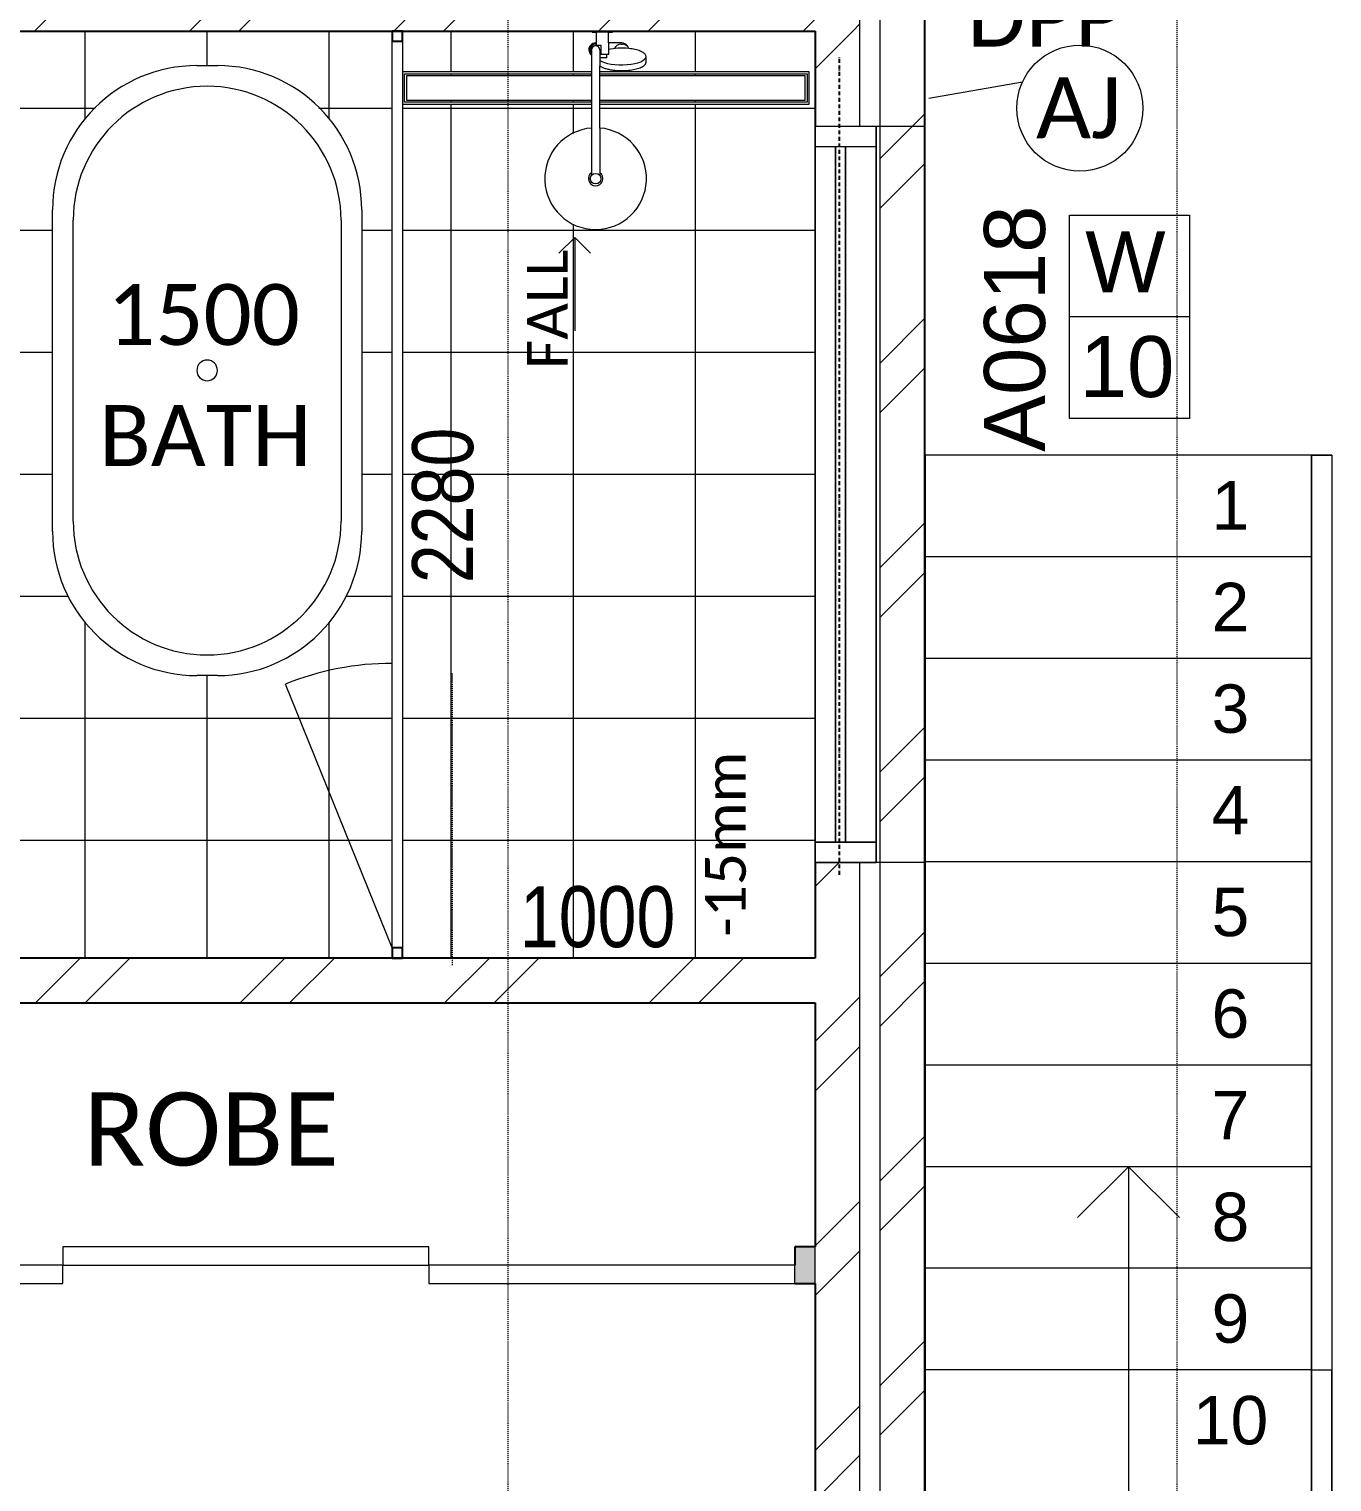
# Model space of a CAD drawing. Header units: millimetres. Extents: x 20072 to 46909, y 1130 to 33990.
# Drawn here: x 37783 to 40985, y 12481 to 16054 of the extents above; entities that cross this region are included whole.
import ezdxf

# ---------------------------------------------------------------- set-up
doc = ezdxf.new("R2010")
doc.units = ezdxf.units.MM
for name, pattern in [('Dash 2_5mm', [5, 2.5, -2.5]), ('Dash Dot 3_8_', [15.875, 9.525, -3.175, 0, -3.175]), ('Overhead', [3.96875, 2.38125, -1.5875])]:
    doc.linetypes.add(name, pattern=pattern)
for name, color, linetype, lineweight in [('A-ANNO-IDEN', 131, 'Continuous', 9), ('A-ANNO-NOTE', 131, 'Continuous', 9), ('A-AREA-IDEN', 2, 'Continuous', 9), ('A-DETL', 90, 'Continuous', 9), ('A-DETL-THIN', 151, 'Continuous', 9), ('A-DOOR', 31, 'Continuous', 9), ('A-FLOR-HRAL', 11, 'Continuous', 9), ('A-FLOR-PATT', 8, 'Continuous', 9), ('A-GENM', 13, 'Continuous', 9), ('A-GLAZ-IDEN', 152, 'Continuous', 9), ('A-WALL', 113, 'Continuous', 9), ('A-WALL-PATT', 111, 'Continuous', 25), ('G-ANNO-TEXT', 231, 'Continuous', 9), ('I-WALL', 2, 'Continuous', 9), ('P-SANR-FIXT', 6, 'Continuous', 9), ('S-STRS', 31, 'Continuous', 9), ('S-STRS-ANNO', 31, 'Continuous', 9)]:
    doc.layers.add(name, color=color, linetype=linetype, lineweight=lineweight)
doc.styles.add('Arial', font='arial.ttf', dxfattribs={"height": 119.0625})
doc.styles.add('Arial Narrow', font='ARIALN.TTF', dxfattribs={"height": 150})
doc.styles.add('Arial_1', font='arial.ttf', dxfattribs={"height": 150})
doc.styles.add('Calibri', font='calibri.ttf', dxfattribs={"height": 100})
doc.styles.add('Calibri_1', font='calibri.ttf', dxfattribs={"height": 150})
doc.styles.add('Calibri_2', font='calibri.ttf', dxfattribs={"height": 180})
pattern_1 = [(45, (0, 0), (-251.4472, 251.4472), []), (45, (0, 381), (-251.4472, 251.4472), [])]

# ---------------------------------------------------------------- blocks, each defined once
blk = doc.blocks.new('M_Tub-Free Standing-3D - 1570-2592575-2_ MID GROUND FLOOR')
at = {"layer": 'P-SANR-FIXT'}
for p, q in [((-25.4, 750), (25.4, 750)), ((-380, -395.4), (-380, 395.4)), ((380, 395.4), (380, -395.4)), ((-329.2, -370), (-329.2, 370)), ((329.2, 370), (329.2, -370)), ((25.4, -750), (-25.4, -750))]:
    blk.add_line(p, q, dxfattribs=at)
for centre, radius, start, end in [((-25.4, 395.4), 354.6, 90, 180), ((25.4, 395.4), 354.6, 360, 90), ((0, 370), 329.2, 0, 180), ((0, 0.4), 25.4, 360, 180), ((0, 0.4), 25.4, 180, 360), ((0, -370), 329.2, 180, 360), ((-25.4, -395.4), 354.6, 180, 270), ((25.4, -395.4), 354.6, 270, 0)]:
    blk.add_arc(centre, radius, start, end, dxfattribs=at)
blk = doc.blocks.new('3 panel robe door _stretchable_ - 2400-2340459-2_ MID GROUND FLOOR')
at = {"layer": 'A-DOOR', "lineweight": 18}
for p, q in [((-458.2, 45), (-1358.2, 45)), ((-1358.2, 45), (-1358.2, 0)), ((-458.2, 0), (-458.2, 45)), ((1341.8, 45), (441.8, 45)), ((441.8, 45), (441.8, 0)), ((1341.8, 0), (1341.8, 45)), ((-1358.2, 0), (-458.2, 0)), ((441.8, 0), (-458.2, 0)), ((-458.2, 0), (-458.2, -45)), ((441.8, -45), (441.8, 0)), ((441.8, 0), (1341.8, 0)), ((-458.2, -45), (441.8, -45))]:
    blk.add_line(p, q, dxfattribs=at)
blk = doc.blocks.new('Top Rail Type - Top Rail_Internal_-1594673-2_ MID GROUND FLOOR')
at = {"layer": 'A-FLOR-HRAL'}
for p, q in [((40935, 15006.6), (40985, 15006.6)), ((40935, 12756.6), (40935, 15006.6)), ((40985, 15006.6), (40985, 12756.6)), ((40935, 12756.6), (40985, 12756.6)), ((40935, 12256.6), (40935, 12756.6)), ((40985, 12756.6), (40985, 12256.6))]:
    blk.add_line(p, q, dxfattribs=at)
blk = doc.blocks.new('Top Rail Type - Top Rail_Internal_-V1-2_ MID GROUND FLOOR')
at = {"layer": 'A-FLOR-HRAL'}
for p, q in [((40985, 15006.6), (40935, 15006.6)), ((40935, 15006.6), (40935, 12756.6)), ((40985, 15006.6), (40985, 12756.6)), ((40935, 12756.6), (40935, 12256.6)), ((40985, 12756.6), (40985, 12256.6))]:
    blk.add_line(p, q, dxfattribs=at)
blk = doc.blocks.new('HH Shower - Wincrest Shower-2580500-2_ MID GROUND FLOOR')
at = {"layer": 'A-GENM'}
for p, q in [((507.6, -551.3), (546.5, -512.5)), ((507.6, -551.3), (737.6, -551.3)), ((507.6, -551.3), (546.5, -590.2)), ((25, -975), (2255, -975)), ((2255, -1000), (25, -1000)), ((2255, -1000), (1606, -1262.2))]:
    blk.add_line(p, q, dxfattribs=at)
at = {"layer": 'A-GENM', "lineweight": 25}
for p, q in [((25, -975), (0, -975)), ((0, -975), (0, -1000)), ((0, -1000), (25, -1000)), ((25, -1000), (25, -975)), ((2280, -975), (2255, -975)), ((2255, -975), (2255, -1000)), ((2255, -1000), (2280, -1000)), ((2280, -1000), (2280, -975))]:
    blk.add_line(p, q, dxfattribs=at)
at = {"layer": 'A-GENM'}
blk.add_arc((2255, -1000), 700, 180, 202, dxfattribs=at)
at = {"layer": 'P-SANR-FIXT'}
for p, q in [((76.6, -376), (62.6, -376)), ((3, -458.7), (0, -458.7)), ((0, -458.7), (0, -508.7)), ((3, -468.6), (3, -458.7)), ((29.2, -435.3), (29.2, -468.6)), ((32.3, -438.3), (32.3, -433.7)), ((29.2, -468.6), (3, -468.6)), ((3, -468.8), (3, -498.8)), ((3, -508.7), (3, -498.8)), ((3, -498.8), (29.2, -498.8)), ((29.2, -468.6), (58, -468.6)), ((29.2, -498.8), (35.5, -498.8)), ((29.2, -498.8), (29.2, -500.1)), ((57, -486.1), (35.5, -486.1)), ((35.5, -486.1), (35.5, -500.2)), ((46, -490), (85.6, -490)), ((57, -490), (57, -486.1)), ((58, -468.6), (58, -473.6)), ((58, -473.6), (58, -490)), ((58, -473.6), (65.4, -473.6)), ((65.4, -473.6), (65.4, -490)), ((238.4, -490), (85.6, -490)), ((238, -490), (354.7, -490)), ((0, -508.7), (3, -508.7)), ((46, -510), (59.4, -510)), ((59.4, -510), (238.4, -510)), ((238, -510), (354.7, -510))]:
    blk.add_line(p, q, dxfattribs=at)
blk.add_circle((363, -500), 13, dxfattribs=at)
for centre, radius, start, end in [((363, -500), 125, 0, 175.4114), ((46.1, -435.6), 16.8, 125.946, 178.7435), ((49.5, -434.4), 17.2, 123.9248, 177.8425), ((46.8, -438.1), 19.3, 111.1479, 123.5144), ((49.5, -434.4), 17.2, 112.4077, 123.9248), ((49.5, -437.6), 17.2, 182.1575, 247.8425), ((46, -500), 16.8, 180.288, 271.942), ((46, -500), 14, 174.8775, 314.4153), ((46.3, -500.2), 10.7, 180, 293.5428), ((46, -500), 9.98, 90, 270), ((363, -500), 125, 184.5886, 360), ((363, -500), 17.8, 214.1289, 145.8711), ((46, -500), 16.8, 271.942, 323.3436)]:
    blk.add_arc(centre, radius, start, end, dxfattribs=at)
for start_param, end_param in [(3.591052, 6.283185), (1.274398, 2.14818)]:
    blk.add_ellipse((62.6, -436), major_axis=(0, 60), ratio=0.34202, start_param=start_param, end_param=end_param, dxfattribs=at)
for points, knots in [([(62.6, -376), (61.6, -376), (59.6, -376.4), (56.8, -378.2), (54.1, -381.1), (51.5, -385.2), (49.2, -390.3), (46.4, -398.2), (44.3, -407.8), (43.2, -415.7), (42.9, -418.5)], [0, 0, 0, 0, 0.111111, 0.222222, 0.333333, 0.444444, 0.555556, 0.666667, 0.888889, 1, 1, 1, 1]), ([(97.2, -436), (97.2, -433.1), (97, -427.4), (96.2, -416.2), (94.1, -403.1), (90.3, -390), (84.5, -379.1), (79.6, -376), (76.6, -376)], [0, 0, 0, 0, 0.090909, 0.181818, 0.363636, 0.545455, 0.727273, 1, 1, 1, 1])]:
    blk.add_open_spline(points, degree=3, knots=knots, dxfattribs=at)
blk.add_open_spline([(85.6, -490), (86.8, -488.3), (88.9, -484.5), (91.8, -477), (94.1, -468.1), (95.9, -458), (96.9, -447.2), (97.2, -439.8), (97.2, -436)], degree=3, dxfattribs=at)
blk = doc.blocks.new('tile grate - 1000x80-2206945-2_ MID GROUND FLOOR')
at = {"layer": 'P-SANR-FIXT'}
h = blk.add_hatch(dxfattribs=at)
h.set_pattern_fill('FP_6', color=256, style=0, pattern_type=2)
h.set_pattern_definition([(90, (15761.87, -39200.45), (-300, 2e-14), [])])
h.paths.add_polyline_path([(-117.6, -35), (-177.6, -35), (-177.6, -490), (-117.6, -490), (-117.6, -151.6)])
h.paths.add_polyline_path([(-117.6, -15), (-117.6, 490), (-177.6, 490), (-177.6, -15)])
for p, q in [((-107.6, 500), (-187.6, 500)), ((-187.6, 500), (-187.6, -15)), ((-182.6, -15), (-182.6, 495)), ((-182.6, 495), (-112.6, 495)), ((-117.6, 490), (-177.6, 490)), ((-177.6, 490), (-177.6, -15)), ((-117.6, -15), (-117.6, 490)), ((-112.6, 495), (-112.6, -15)), ((-107.6, -15), (-107.6, 500)), ((-187.6, -35), (-187.6, -500)), ((-182.6, -495), (-182.6, -35)), ((-177.6, -35), (-177.6, -490)), ((-117.6, -490), (-117.6, -35)), ((-112.6, -35), (-112.6, -495)), ((-107.6, -500), (-107.6, -35)), ((-112.6, -495), (-182.6, -495)), ((-177.6, -490), (-117.6, -490))]:
    blk.add_line(p, q, dxfattribs=at)
blk = doc.blocks.new('FIXED MOULDING ON AND OFF - A0618-2008251-2_ MID GROUND FLOOR')
at = {"layer": 'A-DETL-THIN'}
for p, q in [((-905, 135), (-905, -135)), ((-905, 135), (-905, -135)), ((905, 135), (-905, 135)), ((-905, 135), (905, 135)), ((905, 135), (905, -135)), ((905, 135), (905, -135)), ((905, 15), (-905, 15)), ((-905, 15), (905, 15)), ((-905, 15), (-905, -135)), ((-905, 15), (-905, -135)), ((855, 15), (-855, 15)), ((-855, 15), (855, 15)), ((-855, 15), (-855, -135)), ((-855, 15), (-855, -135)), ((855, -135), (855, 15)), ((855, 15), (855, -135)), ((905, -135), (905, 15)), ((905, 15), (905, -135)), ((855, -60), (-855, -60)), ((-855, -60), (855, -60)), ((-855, -60), (-855, -85)), ((-855, -60), (-855, -85)), ((855, -85), (855, -60)), ((855, -60), (855, -85)), ((855, -85), (-855, -85)), ((-855, -85), (855, -85)), ((-905, -135), (905, -135)), ((905, -135), (-905, -135)), ((905, -135), (-905, -135)), ((-905, -135), (905, -135)), ((855, -135), (-855, -135)), ((-855, -135), (855, -135))]:
    blk.add_line(p, q, dxfattribs=at)
blk = doc.blocks.new('Window Tag_ right_BRICK_ - Window Tag_CB right 2-2133642-2_ MID GROUND FLOOR')
at = {"layer": 'A-GLAZ-IDEN'}
for p, q in [((-1.371, 2.651), (1.576, 2.651)), ((-1.371, -2.349), (-1.371, 2.651)), ((1.576, 2.651), (1.576, -2.349)), ((1.576, 0.151), (-1.371, 0.151)), ((1.576, -2.349), (-1.371, -2.349))]:
    blk.add_line(p, q, dxfattribs=at)

msp = doc.modelspace()

# ---------------------------------------------------------------- hatches: boundary and pattern name
at = {"layer": 'A-FLOR-PATT'}
h = msp.add_hatch(dxfattribs=at)
h.set_pattern_fill('FP_3', color=256, style=0, pattern_type=2)
h.set_pattern_definition([(0, (37920.45, 14659.46), (0, 300), []), (90, (37920.45, 14659.46), (-300, 2e-14), [])])
h.paths.add_polyline_path([(35875.4, 13079.5), (36142.9, 13079.5), (36146.6, 13161.7), (36152.5, 13214.2), (36159.7, 13230.4), (36173.1, 13242.1), (36190.6, 13246.9), (36205.9, 13247.2), (36205.2, 13265.4), (36204.5, 13273.2), (36196.9, 13299.5), (36191.7, 13299.5), (36147.4, 13431), (36137.2, 13474), (36135.5, 13501.1), (36135.7, 13532.7), (36140, 13563.2), (36145.9, 13588.3), (36160.8, 13628.4), (36165.8, 13638.4), (36195.1, 13683.8), (36223.6, 13712), (36254.4, 13730.1), (36266.6, 13735.4), (36290.1, 13742.1), (36310.1, 13745.4), (36325.4, 13746.3), (36352.6, 13743.9), (36379.9, 13736.8), (36391.9, 13732.6), (36423.8, 13714.2), (36433.6, 13706.8), (36444.1, 13696), (36462.1, 13675.6), (36489.6, 13629.8), (36502.7, 13595.1), (36507.1, 13582.1), (36512.4, 13555.4), (36515.7, 13527.8), (36514.6, 13488.3), (36512.2, 13467.9), (36497.4, 13410.2), (36458.8, 13299.5), (36453.6, 13298.5), (36450.4, 13289.2), (36446.4, 13273.2), (36445, 13247.2), (36464.7, 13245.7), (36480.2, 13240.5), (36493.4, 13227.8), (36499.6, 13211), (36506.4, 13128.2), (36507.9, 13079.5), (36775.4, 13079.5), (36775.4, 13769.5), (38675.4, 13769.5), (38675.4, 16049.5), (37575.4, 16049.5), (37575.4, 15549.5), (35875.4, 15549.5), (35875.4, 13383.2)])
h.paths.add_polyline_path([(36186.7, 13207.9), (36186, 13208.9), (36186, 13208.2)])
h.paths.add_polyline_path([(36189.8, 13211.1), (36190.3, 13211.9), (36189.8, 13211.4)])
h.paths.add_polyline_path([(39714.9, 13769.5), (39714.9, 16049.5), (39216.7, 16049.5), (39216.7, 16046.5), (39206.8, 16046.5), (39207.6, 16020.2), (39244, 16019.7), (39250.8, 16016.1), (39257, 16006.5), (39272.3, 16004.1), (39285, 16000.3), (39294.1, 15995.4), (39297.1, 15992.6), (39299.4, 15986.9), (39299.4, 15972.8), (39297, 15967), (39289.9, 15961.7), (39278.7, 15957.3), (39264.4, 15954.1), (39248, 15952.5), (39225.5, 15952.9), (39206.8, 15955.6), (39191.2, 15960.6), (39185.4, 15963.9), (39185.4, 15949.5), (39700.4, 15949.5), (39700.4, 15869.5), (39185.4, 15869.5), (39185.4, 15811.1), (39216.6, 15804.5), (39245, 15790.3), (39269, 15769.4), (39287.9, 15740.3), (39297.6, 15713.1), (39300.3, 15681.5), (39295, 15650.1), (39282, 15621.1), (39262, 15596.3), (39236.5, 15577.4), (39207, 15565.5), (39175.4, 15561.5), (39143.9, 15565.5), (39114.4, 15577.4), (39088.8, 15596.3), (39068.9, 15621.1), (39055.9, 15650.1), (39050.5, 15681.5), (39053.3, 15713.1), (39064, 15743.1), (39081.9, 15769.4), (39105.9, 15790.3), (39134.3, 15804.5), (39165.4, 15811.1), (39165.4, 15869.5), (38700.4, 15869.5), (38700.4, 13769.5)])
h.paths.add_polyline_path([(38245.8, 14464.5), (38195, 14464.5), (38133.5, 14469.9), (38073.8, 14485.8), (38017.7, 14512), (37967.1, 14547.4), (37923.4, 14591.1), (37888, 14641.8), (37861.8, 14697.8), (37845.8, 14757.5), (37840.4, 14819.1), (37840.4, 15609.9), (37845.8, 15671.4), (37861.8, 15731.1), (37888, 15787.2), (37923.4, 15837.8), (37967.1, 15881.5), (38017.7, 15917), (38073.8, 15943.1), (38133.5, 15959.1), (38195, 15964.5), (38245.8, 15964.5), (38307.4, 15959.1), (38367.1, 15943.1), (38423.1, 15917), (38473.8, 15881.5), (38518.6, 15836.2), (38552.9, 15787.2), (38579.1, 15731.1), (38595.1, 15671.4), (38600.4, 15609.9), (38600.4, 14819.1), (38595.1, 14757.5), (38579.1, 14697.8), (38552.9, 14641.8), (38517.5, 14591.1), (38473.8, 14547.4), (38423.1, 14512), (38367.1, 14485.8), (38307.4, 14469.9)])
h.paths.add_polyline_path([(37710.4, 14679.5), (37630.4, 14679.5), (37630.4, 14759.5), (37710.4, 14759.5), (37710.4, 14684.5)])
h.paths.add_polyline_path([(37705.4, 14684.5), (37705.4, 14754.5), (37635.4, 14754.5), (37635.4, 14684.5), (37700.4, 14684.5)])
h.paths.add_polyline_path([(37700.4, 14689.5), (37640.4, 14689.5), (37640.4, 14749.5), (37700.4, 14749.5)])
h.paths.add_polyline_path([(39695.4, 15874.5), (39695.4, 15944.5), (39185.4, 15944.5), (39185.4, 15939.5), (39690.4, 15939.5), (39690.4, 15879.5), (39185.4, 15879.5), (39185.4, 15874.5), (39690.4, 15874.5)])
h.paths.add_polyline_path([(38710.4, 15874.5), (39165.4, 15874.5), (39165.4, 15879.5), (38710.4, 15879.5), (38710.4, 15939.5), (39165.4, 15939.5), (39165.4, 15944.5), (38705.4, 15944.5), (38705.4, 15874.5)])
h.paths.add_polyline_path([(38872.1, 15949.5), (39165.4, 15949.5), (39165.4, 15990), (39160.6, 15995.7), (39158.7, 16002.9), (39160.2, 16010.3), (39164.8, 16016.4), (39168, 16018.5), (39176.7, 16020.2), (39176.7, 16046.5), (39166.7, 16046.5), (39166.7, 16049.5), (38700.4, 16049.5), (38700.4, 15949.5), (38710.4, 15949.5)])
at = {"layer": 'A-WALL-PATT', "lineweight": 9}
h = msp.add_hatch(dxfattribs=at)
h.set_pattern_fill('FP_1', color=256, style=0, pattern_type=2)
h.set_pattern_definition(pattern_1)
h.paths.add_polyline_path([(39984.9, 9589.5), (39984.9, 16209.5), (39874.9, 16209.5), (39874.9, 9589.5)])
h = msp.add_hatch(dxfattribs=at)
h.set_pattern_fill('FP_1', color=256, style=0, pattern_type=2)
h.set_pattern_definition(pattern_1)
h.paths.add_polyline_path([(39310.4, 16049.5), (39310.4, 16159.5), (35875.4, 16159.5), (35875.4, 16049.5), (39225.5, 16049.5)])
h = msp.add_hatch(dxfattribs=at)
h.set_pattern_fill('FP_1', color=256, style=0, pattern_type=2)
h.set_pattern_definition(pattern_1)
h.paths.add_polyline_path([(39824.9, 16049.5), (39824.9, 16159.5), (39310.4, 16159.5), (39310.4, 16049.5), (39714.9, 16049.5)])
h = msp.add_hatch(dxfattribs=at)
h.set_pattern_fill('FP_1', color=256, style=0, pattern_type=2)
h.set_pattern_definition(pattern_1)
h.paths.add_polyline_path([(39714.9, 9749.5), (39824.9, 9749.5), (39824.9, 14004.5), (39714.9, 14004.5), (39714.9, 9859.5)])
h.paths.add_polyline_path([(39816.6, 15814.5), (39824.9, 15814.5), (39824.9, 16049.5), (39714.9, 16049.5), (39714.9, 15814.5), (39816.4, 15814.5)])
h = msp.add_hatch(dxfattribs=at)
h.set_pattern_fill('FP_1', color=256, style=0, pattern_type=2)
h.set_pattern_definition(pattern_1)
h.paths.add_polyline_path([(36885.4, 13659.5), (39714.9, 13659.5), (39714.9, 13769.5), (36885.4, 13769.5)])
h = msp.add_hatch(color=256, dxfattribs=at)
h.paths.add_polyline_path([(39665.4, 12969.5), (39714.9, 12969.5), (39714.9, 13059.5), (39665.4, 13059.5), (39665.4, 13014.5)])
h.paths.add_polyline_path([(36965.4, 12969.5), (36965.4, 13059.5), (36885.4, 13059.5), (36885.4, 12969.5)])

# ---------------------------------------------------------------- linework, layer by layer
at = {"layer": 'A-DETL', "linetype": 'Dash 2_5mm'}
for p, q in [((40605.4, 8974.5), (40605.4, 16939.5)), ((38960.4, 8974.5), (38960.4, 16914.5)), ((38822.6, 14469.5), (38822.6, 13749.5))]:
    msp.add_line(p, q, dxfattribs=at)
at = {"layer": 'A-DETL', "linetype": 'Dash Dot 3_8_', "lineweight": 25}
msp.add_line((39774.9, 13974.5), (39774.9, 15984.5), dxfattribs=at)
at = {"layer": 'A-DETL'}
msp.add_line((39994.9, 15884.5), (40225.1, 15925), dxfattribs=at)
msp.add_circle((40365.7, 15860), 155, dxfattribs=at)
at = {"layer": 'A-WALL', "lineweight": 25}
for p, q in [((39984.9, 9589.5), (39984.9, 16319.5)), ((35875.4, 16049.5), (39166.7, 16049.5)), ((39216.7, 16049.5), (39714.9, 16049.5)), ((39714.9, 16049.5), (39714.9, 15814.5)), ((39714.9, 14004.5), (39714.9, 13769.5)), ((39714.9, 13769.5), (36775.4, 13769.5)), ((36885.4, 13659.5), (39714.9, 13659.5)), ((39714.9, 13659.5), (39714.9, 13059.5)), ((39714.9, 12969.5), (39714.9, 9859.5))]:
    msp.add_line(p, q, dxfattribs=at)
at = {"layer": 'A-WALL'}
for p, q in [((39874.9, 9699.5), (39874.9, 16209.5)), ((39824.9, 15814.5), (39824.9, 16159.5)), ((39824.9, 9749.5), (39824.9, 14004.5)), ((39714.9, 12969.5), (39714.9, 13059.5))]:
    msp.add_line(p, q, dxfattribs=at)
at = {"layer": 'I-WALL', "lineweight": 25}
for p, q in [((39714.9, 13059.5), (39665.4, 13059.5)), ((39665.4, 13059.5), (39665.4, 13014.5)), ((39665.4, 12969.5), (39714.9, 12969.5))]:
    msp.add_line(p, q, dxfattribs=at)
at = {"layer": 'S-STRS'}
for p, q in [((40935, 15006.6), (39985.4, 15006.6)), ((39985.4, 15006.6), (39985.4, 14756.6)), ((40985.4, 15006.6), (40985.4, 14756.6)), ((39985.4, 14756.6), (39985.4, 14506.6)), ((40935, 14756.6), (39985.4, 14756.6)), ((40985.4, 14756.6), (40985.4, 14506.6)), ((39985.4, 14506.6), (39985.4, 14256.6)), ((40935, 14506.6), (39985.4, 14506.6)), ((40985.4, 14506.6), (40985.4, 14256.6)), ((39985.4, 14256.6), (39985.4, 14006.6)), ((40935, 14256.6), (39985.4, 14256.6)), ((40985.4, 14256.6), (40985.4, 14006.6)), ((39985.4, 14006.6), (39985.4, 13756.6)), ((40935, 14006.6), (39985.4, 14006.6)), ((40985.4, 14006.6), (40985.4, 13756.6)), ((39985.4, 13756.6), (39985.4, 13506.6)), ((40935, 13756.6), (39985.4, 13756.6)), ((40985.4, 13756.6), (40985.4, 13506.6)), ((39985.4, 13506.6), (39985.4, 13256.6)), ((40935, 13506.6), (39985.4, 13506.6)), ((40985.4, 13506.6), (40985.4, 13256.6)), ((39985.4, 13256.6), (39985.4, 13006.6)), ((40935, 13256.6), (39985.4, 13256.6)), ((40985.4, 13256.6), (40985.4, 13006.6)), ((39985.4, 13006.6), (39985.4, 12756.6)), ((40935, 13006.6), (39985.4, 13006.6)), ((40985.4, 13006.6), (40985.4, 12756.6)), ((39985.4, 12756.6), (39985.4, 12006.6)), ((40935, 12756.6), (39985.4, 12756.6)), ((40985.4, 12006.6), (40985.4, 12756.6))]:
    msp.add_line(p, q, dxfattribs=at)
at = {"layer": 'S-STRS', "linetype": 'Overhead'}
for p, q in [((40935, 15006.6), (39985.4, 15006.6)), ((40935, 14756.6), (39985.4, 14756.6)), ((40935, 14506.6), (39985.4, 14506.6)), ((40935, 14256.6), (39985.4, 14256.6)), ((40935, 14006.6), (39985.4, 14006.6)), ((40935, 13756.6), (39985.4, 13756.6)), ((40935, 13506.6), (39985.4, 13506.6)), ((40935, 13256.6), (39985.4, 13256.6)), ((40935, 13006.6), (39985.4, 13006.6)), ((40935, 12756.6), (39985.4, 12756.6))]:
    msp.add_line(p, q, dxfattribs=at)
at = {"layer": 'S-STRS-ANNO'}
for p, q in [((40485.4, 13256.6), (40360.4, 13131.6)), ((40485.4, 13256.6), (40485.4, 13006.6)), ((40485.4, 13256.6), (40610.4, 13131.6)), ((40485.4, 13006.6), (40485.4, 12756.6)), ((40485.4, 12756.6), (40485.4, 12006.6))]:
    msp.add_line(p, q, dxfattribs=at)

# ---------------------------------------------------------------- block references
at = {"layer": 'A-DETL-THIN', "rotation": 269.9999999999999}
msp.add_blockref('FIXED MOULDING ON AND OFF - A0618-2008251-2_ MID GROUND FLOOR', (39849.9, 14909.5), dxfattribs=at)
at = {"layer": 'A-DOOR', "rotation": 180}
msp.add_blockref('3 panel robe door _stretchable_ - 2400-2340459-2_ MID GROUND FLOOR', (38307.3, 13014.5), dxfattribs=at)
at = {"layer": 'A-FLOR-HRAL'}
for name in ['Top Rail Type - Top Rail_Internal_-1594673-2_ MID GROUND FLOOR', 'Top Rail Type - Top Rail_Internal_-V1-2_ MID GROUND FLOOR']:
    msp.add_blockref(name, (0, 0), dxfattribs=at)
at = {"layer": 'A-GENM', "rotation": 270.0000000000003}
msp.add_blockref('HH Shower - Wincrest Shower-2580500-2_ MID GROUND FLOOR', (39675.4, 16049.5), dxfattribs=at)
at = {"layer": 'A-GLAZ-IDEN', "xscale": 99.99999999999993, "yscale": 99.99999999999993, "zscale": 99.99999999999993}
msp.add_blockref('Window Tag_ right_BRICK_ - Window Tag_CB right 2-2133642-2_ MID GROUND FLOOR', (40477.5, 15331.3), dxfattribs=at)
at = {"layer": 'P-SANR-FIXT'}
msp.add_blockref('M_Tub-Free Standing-3D - 1570-2592575-2_ MID GROUND FLOOR', (38220.4, 15214.5), dxfattribs=at)
at = {"layer": 'P-SANR-FIXT', "rotation": 270.0000000000003}
msp.add_blockref('tile grate - 1000x80-2206945-2_ MID GROUND FLOOR', (39200.4, 15761.9), dxfattribs=at)

# ---------------------------------------------------------------- texts
at = {"layer": 'A-ANNO-IDEN', "insert": (40088.7, 16161.4), "char_height": 150, "width": 489.029, "attachment_point": 1, "style": 'Calibri_1'}
msp.add_mtext('DPP', dxfattribs=at)
at = {"layer": 'A-ANNO-NOTE', "lineweight": 18, "attachment_point": 1, "rotation": 90}
for s, insert, char_height, width, style in [('FALL', (39006.9, 15218.8), 100, 360.759, 'Calibri'), ('2280', (38724.3, 14691.8), 150, 481.012, 'Arial Narrow'), ('-15mm', (39444.5, 13822.3), 100, 553.164, 'Calibri')]:
    msp.add_mtext(s, dxfattribs=dict(at, insert=insert, char_height=char_height, width=width, style=style))
at = {"layer": 'A-ANNO-NOTE', "lineweight": 18, "insert": (38989.1, 13946.4), "char_height": 150, "width": 481.012, "attachment_point": 1, "style": 'Arial Narrow'}
msp.add_mtext('1000', dxfattribs=at)
at = {"layer": 'A-AREA-IDEN', "insert": (37916.5, 13439.1), "char_height": 180, "width": 761.603, "attachment_point": 1, "style": 'Calibri_2'}
msp.add_mtext('ROBE', dxfattribs=at)
at = {"layer": 'A-GLAZ-IDEN', "insert": (40130.1, 15014.7), "char_height": 150, "width": 745.569, "attachment_point": 1, "rotation": 90, "style": 'Arial_1'}
msp.add_mtext('A0618', dxfattribs=at)
at = {"layer": 'A-GLAZ-IDEN', "char_height": 150, "attachment_point": 1, "style": 'Arial_1'}
for s, insert, width in [('W', (40378.8, 15557.3), 256.54), ('10', (40365.3, 15299.4), 288.607)]:
    msp.add_mtext(s, dxfattribs=dict(at, insert=insert, width=width))
at = {"layer": 'G-ANNO-TEXT', "color": 140, "insert": (40258, 15936.1), "char_height": 150, "width": 264.557, "attachment_point": 1, "style": 'Calibri_1'}
msp.add_mtext('AJ', dxfattribs=at)
at = {"layer": 'G-ANNO-TEXT', "color": 7, "char_height": 150, "attachment_point": 1, "style": 'Calibri_1'}
for s, insert, width in [('1500', (37974.6, 15427.3), 609.283), ('BATH', (37954.8, 15129.6), 657.384)]:
    msp.add_mtext(s, dxfattribs=dict(at, insert=insert, width=width))
at = {"layer": 'S-STRS-ANNO', "attachment_point": 1, "line_spacing_factor": 0.941778, "style": 'Arial'}
for s, insert, char_height, width in [('1', (40689.7, 14942.7), 119.1, 109.888), ('2', (40689.7, 14692.7), 119.1, 109.888), ('3', (40689.7, 14442.7), 119.1, 109.888), ('4', (40689.7, 14192.7), 119.1, 109.888), ('5', (40689.7, 13942.7), 119.1, 109.888), ('6', (40689.7, 13692.7), 119.1, 109.888), ('7', (40689.7, 13442.7), 119.1, 109.888), ('8', (40689.7, 13192.7), 119.1, 109.888), ('9', (40689.7, 12942.7), 119.1, 109.888), ('10', (40643.9, 12692.7), 119.06, 219.776)]:
    msp.add_mtext(s, dxfattribs=dict(at, insert=insert, char_height=char_height, width=width))

doc.saveas('drawing.dxf')
